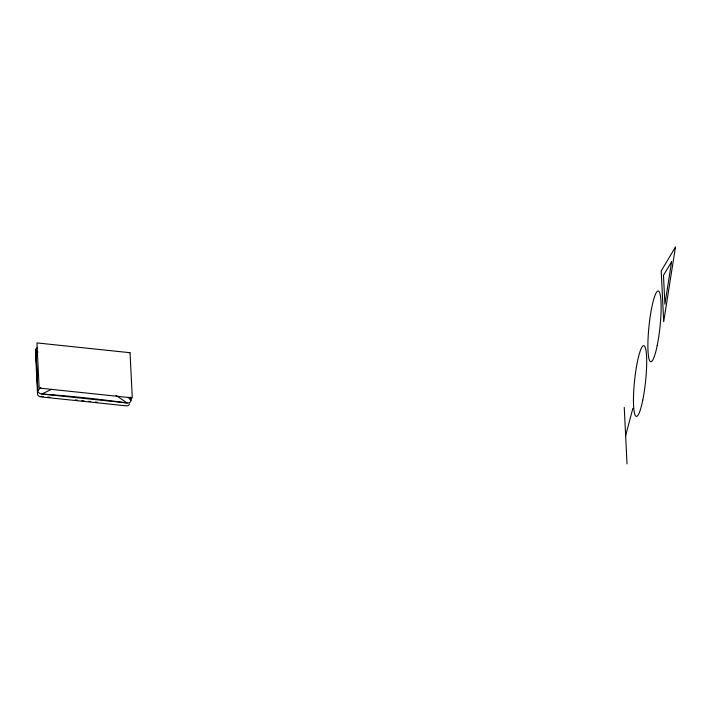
<?xml version="1.0" encoding="UTF-8"?>
<svg xmlns="http://www.w3.org/2000/svg" width="711" height="711" viewBox="0 0 711 711"><rect width="100%" height="100%" fill="white"/><g stroke="black" fill="none" stroke-linecap="round" stroke-linejoin="round"><path stroke-width="1.07" d="M625.636 435.665L632.852 408.336M40.794 387.584L37.772 390.766A3.946 2.755 14.8 0 0 41.789 393.992A944.599 660.012 -2.8 0 1 127.153 402.959A3.946 2.755 14.8 0 0 130.895 400.551A527.953 81.783 -84 0 0 130.788 397.378M51.761 389.273L41.789 393.992L127.153 402.959L116.009 395.44M41.034 396.347L43.247 396.578M47.655 397.04L49.868 397.271M75.25 399.938L77.455 400.169M81.872 400.631L84.076 400.871M88.493 401.333L90.697 401.564M95.114 402.026L97.318 402.257M38.038 352.069L35.763 349.848A3.946 2.755 14.8 0 1 37.585 347.608M128.238 397.36L130.895 400.551L130.735 397.227M624.249 407.447L627.022 463.883M129.322 403.804A3.351 2.337 14.8 0 1 126.149 405.848L40.962 396.898A3.351 2.337 14.8 0 1 37.55 394.161L35.55 353.376A3.351 2.337 14.8 0 1 35.932 352.221M671.575 261.781L664.901 304.184L663.479 275.308L671.575 261.781M675.45 247.117L663.701 321.701L661.212 270.909L675.45 247.117M130.051 352.709L36.936 342.924L39.149 388.073L132.273 397.858L130.051 352.709M37.772 390.766L35.763 349.848A527.953 81.783 -84 0 1 37.772 390.766M642.771 400.124A35.541 5.501 -84 0 0 643.953 345.706A35.541 5.501 -84 0 0 633.492 397.218A35.541 5.501 -84 0 0 642.771 400.124M657.213 345.475A35.541 5.501 -84 0 0 658.395 291.048A35.541 5.501 -84 0 0 647.934 342.569A35.541 5.501 -84 0 0 657.213 345.475"/></g></svg>
